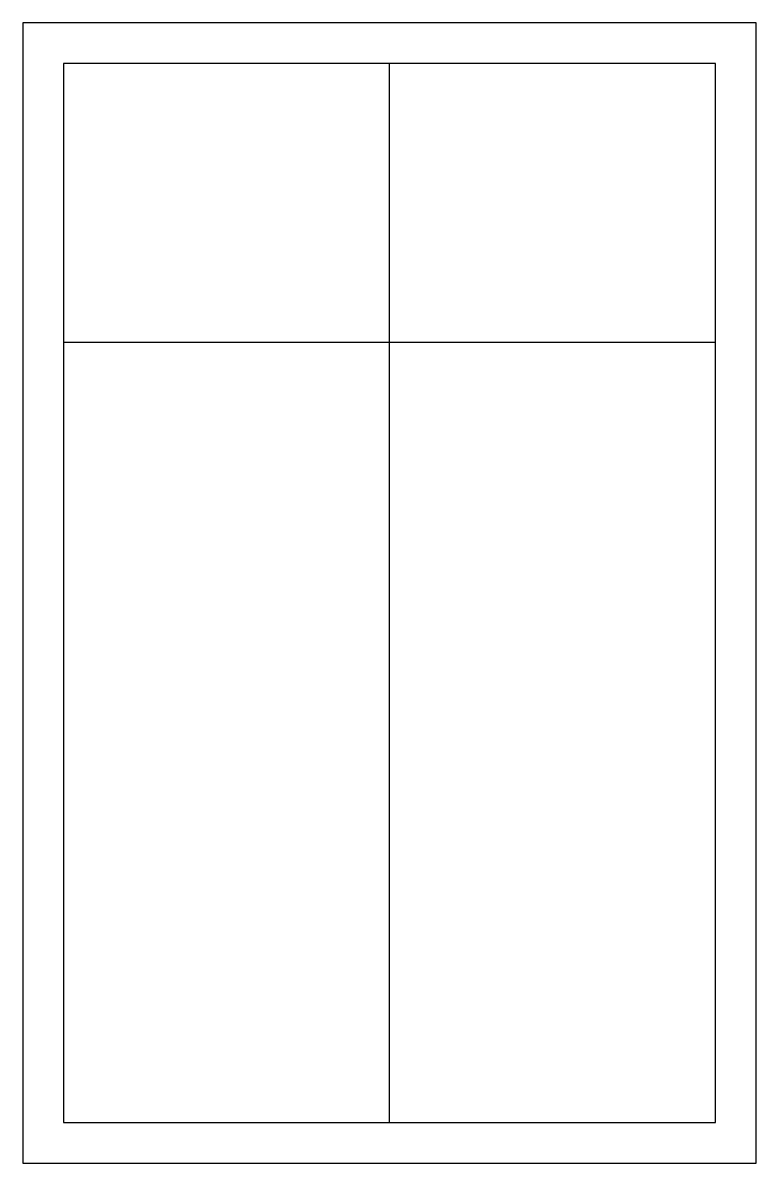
# Model space of a CAD drawing. Header units: metres. Extents: x 0 to 0.9, y 0 to 1.4.
import ezdxf

# ---------------------------------------------------------------- set-up
doc = ezdxf.new("R2010")
doc.units = ezdxf.units.M

msp = doc.modelspace()

# ---------------------------------------------------------------- linework, layer by layer
for p, q in [((0.45, 0.05), (0.45, 1.35)), ((0.05, 1.008), (0.85, 1.008))]:
    msp.add_line(p, q)
for points in [[(0, 0), (0.9, 0), (0.9, 1.4), (0, 1.4)], [(0.05, 0.05), (0.85, 0.05), (0.85, 1.35), (0.05, 1.35)]]:
    msp.add_lwpolyline(points, close=True)

doc.saveas('drawing.dxf')
